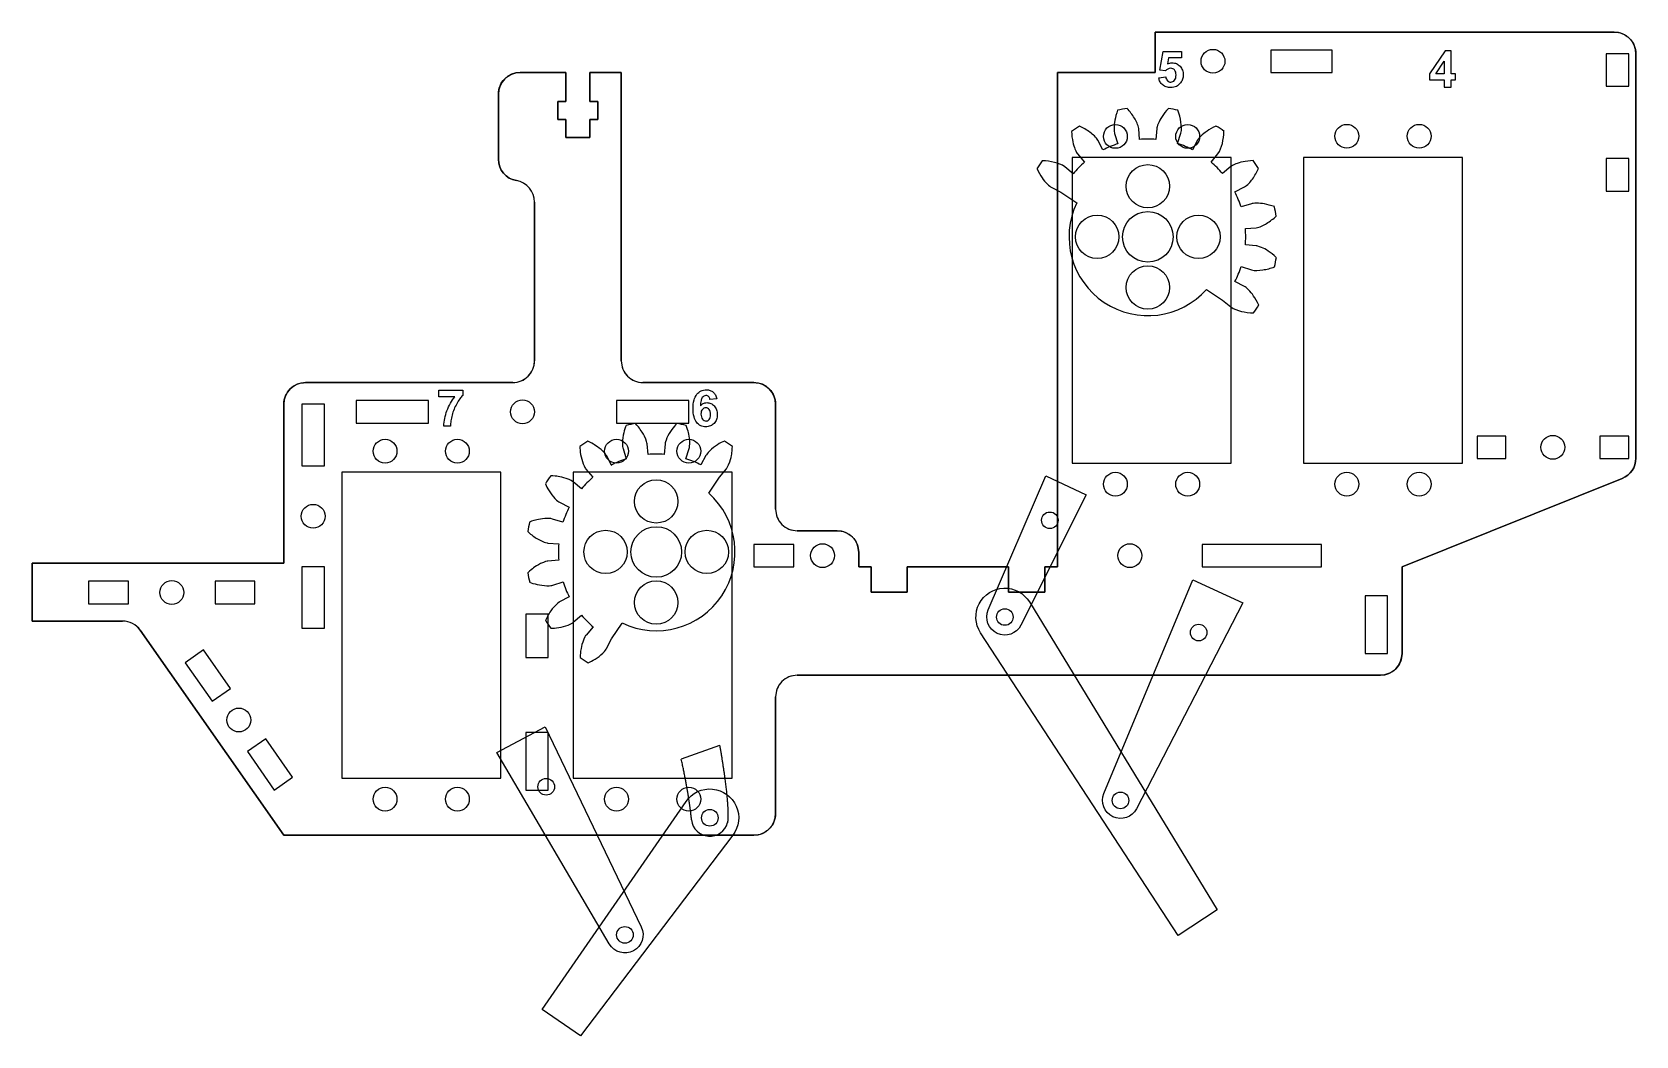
# Model space of a CAD drawing. Header units: millimetres. Extents: x -79 to 143, y 18 to 157.
import ezdxf

# ---------------------------------------------------------------- set-up
doc = ezdxf.new("R2010")
doc.units = ezdxf.units.MM
doc.layers.get('0').update_dxf_attribs({"linetype": 'CONTINUOUS'})

msp = doc.modelspace()

# ---------------------------------------------------------------- linework, layer by layer
for p, q in [((76.51, 156.54), (76.51, 150.94)), ((140.01, 156.54), (76.51, 156.54)), ((77.14, 151.27), (77.63, 153.87)), ((77.14, 151.27), (77.63, 153.87)), ((77.63, 153.87), (80.17, 153.87)), ((77.63, 153.87), (80.17, 153.87)), ((80.17, 153.87), (80.17, 152.97)), ((80.17, 153.87), (80.17, 152.97)), ((143.01, 97.56), (143.01, 153.54)), ((-4.99, 150.94), (-11.34, 150.94)), ((-4.99, 146.94), (-4.99, 150.94)), ((2.66, 150.94), (-1.69, 150.94)), ((-1.69, 150.94), (-1.69, 146.94)), ((2.66, 111.04), (2.66, 150.94)), ((76.51, 150.94), (63.01, 150.94)), ((63.01, 150.94), (63.01, 82.54)), ((77.92, 151.15), (77.14, 151.27)), ((77.92, 151.15), (77.14, 151.27)), ((78.36, 152.97), (78.21, 152.12)), ((78.36, 152.97), (78.21, 152.12)), ((80.17, 152.97), (78.36, 152.97)), ((80.17, 152.97), (78.36, 152.97)), ((77.02, 150.22), (77.98, 150.32)), ((77.02, 150.22), (77.98, 150.32)), ((-14.34, 147.94), (-14.34, 138.94)), ((-6.09, 144.44), (-6.09, 146.94)), ((-6.09, 146.94), (-4.99, 146.94)), ((-1.69, 146.94), (-0.59, 146.94)), ((-0.59, 146.94), (-0.59, 144.44)), ((-4.99, 144.44), (-6.09, 144.44)), ((-4.99, 141.94), (-4.99, 144.44)), ((-0.59, 144.44), (-1.69, 144.44)), ((-1.69, 144.44), (-1.69, 141.94)), ((70.91, 142.52), (71.36, 141.09)), ((74.36, 141.69), (74.24, 143.18)), ((76.74, 143.18), (76.61, 141.69)), ((79.61, 141.1), (80.07, 142.53)), ((-1.69, 141.94), (-4.99, 141.94)), ((69.29, 140.23), (68.6, 141.56)), ((82.38, 141.57), (81.69, 140.24)), ((65.16, 136.94), (64.01, 137.9)), ((65.78, 139.67), (66.75, 138.53)), ((84.24, 138.54), (85.2, 139.69)), ((86.97, 137.92), (85.83, 136.95)), ((65.16, 136.94), (65.16, 136.94)), ((62.13, 135.08), (63.46, 134.39)), ((63.46, 134.39), (65.67, 132.92)), ((87.53, 134.41), (88.86, 135.1)), ((-9.34, 133.02), (-9.34, 111.04)), ((89.82, 132.79), (88.39, 132.34)), ((88.99, 129.34), (90.48, 129.46)), ((90.48, 126.96), (88.99, 127.09)), ((88.4, 124.09), (89.83, 123.63)), ((83.63, 120.94), (85.84, 119.46)), ((88.87, 121.32), (87.54, 122.01)), ((87.54, 122.01), (87.54, 122.01)), ((85.84, 119.46), (86.99, 118.5)), ((-12.34, 108.04), (-41.01, 108.04)), ((-22.56, 106.08), (-22.56, 106.97)), ((-22.56, 106.97), (-19.27, 106.97)), ((-22.56, 106.08), (-22.56, 106.97)), ((-22.56, 106.97), (-19.27, 106.97)), ((-19.27, 106.97), (-19.27, 106.27)), ((-19.27, 106.97), (-19.27, 106.27)), ((21.01, 108.04), (5.66, 108.04)), ((-44.01, 105.04), (-44.01, 83.04)), ((-20.37, 106.08), (-22.56, 106.08)), ((-20.37, 106.08), (-22.56, 106.08)), ((15.86, 105.79), (14.93, 105.69)), ((15.86, 105.79), (14.93, 105.69)), ((24.01, 90.54), (24.01, 105.04)), ((-20.96, 102.03), (-21.88, 102.03)), ((-20.96, 102.03), (-21.88, 102.03)), ((1.29, 96.63), (0.6, 97.96)), ((2.91, 98.92), (3.36, 97.49)), ((6.36, 98.09), (6.23, 99.58)), ((6.36, 98.09), (6.36, 98.09)), ((8.74, 99.58), (8.61, 98.09)), ((11.61, 97.5), (12.06, 98.93)), ((14.38, 97.97), (13.69, 96.64)), ((-2.22, 96.07), (-1.25, 94.93)), ((1.28, 96.63), (1.29, 96.63)), ((11.61, 97.5), (11.61, 97.5)), ((16.24, 94.94), (17.2, 96.09)), ((-2.84, 93.34), (-3.99, 94.3)), ((-2.85, 93.33), (-2.84, 93.34)), ((-1.25, 94.93), (-1.25, 94.93)), ((14.76, 92.73), (16.24, 94.94)), ((110.66, 82.54), (141.13, 94.78)), ((-5.87, 91.48), (-4.54, 90.79)), ((-5.4, 88.71), (-6.83, 89.16)), ((-4.54, 90.79), (-4.54, 90.79)), ((-5.4, 88.71), (-5.4, 88.71)), ((32.51, 87.54), (27.01, 87.54)), ((-7.48, 85.84), (-5.99, 85.71)), ((-5.99, 85.71), (-5.99, 85.71)), ((35.51, 82.54), (35.51, 84.54)), ((-44.01, 83.04), (-78.84, 83.04)), ((-78.84, 83.04), (-78.84, 75.04)), ((-5.99, 83.46), (-7.48, 83.33)), ((-5.99, 83.46), (-5.99, 83.46)), ((37.23, 82.54), (35.51, 82.54)), ((37.23, 79.04), (37.23, 82.54)), ((56.23, 82.54), (42.23, 82.54)), ((42.23, 82.54), (42.23, 79.04)), ((56.23, 79.04), (56.23, 82.54)), ((63.01, 82.54), (61.23, 82.54)), ((61.23, 82.54), (61.23, 79.04)), ((110.66, 70.54), (110.66, 82.54)), ((-6.82, 80.01), (-5.39, 80.46)), ((-5.39, 80.46), (-5.39, 80.47)), ((-4.53, 78.39), (-5.86, 77.7)), ((-4.53, 78.38), (-4.53, 78.39)), ((42.23, 79.04), (37.23, 79.04)), ((61.23, 79.04), (56.23, 79.04)), ((-3.97, 74.88), (-2.83, 75.85)), ((-2.83, 75.85), (-2.83, 75.85)), ((-78.84, 75.04), (-66.32, 75.04)), ((-63.87, 73.76), (-44.01, 45.4)), ((-1.24, 74.26), (-2.2, 73.11)), ((-1.23, 74.25), (-1.24, 74.26)), ((1.31, 72.56), (2.78, 74.77)), ((0.62, 71.23), (1.31, 72.56)), ((27.01, 67.54), (107.66, 67.54)), ((24.01, 48.4), (24.01, 64.54)), ((16.27, 57.82), (10.97, 55.91)), ((-44.01, 45.4), (21.01, 45.4))]:
    msp.add_line(p, q)
for points in [[(-14.34, 147.94, -0.414214), (-11.34, 150.94), (-4.99, 150.94), (-4.99, 146.94), (-6.09, 146.94), (-6.09, 144.44), (-4.99, 144.44), (-4.99, 141.94), (-1.69, 141.94), (-1.69, 144.44), (-0.59, 144.44), (-0.59, 146.94), (-1.69, 146.94), (-1.69, 150.94), (2.66, 150.94), (2.66, 111.04, 0.414214), (5.66, 108.04), (21.01, 108.04, -0.414214), (24.01, 105.04), (24.01, 90.54, 0.414214), (27.01, 87.54), (32.51, 87.54, -0.414214), (35.51, 84.54), (35.51, 82.54), (37.23, 82.54), (37.23, 79.04), (42.23, 79.04), (42.23, 82.54), (56.23, 82.54), (56.23, 79.04), (61.23, 79.04), (61.23, 82.54), (63.01, 82.54), (63.01, 150.94), (76.51, 150.94), (76.51, 156.54), (140.01, 156.54, -0.414214), (143.01, 153.54), (143.01, 97.56, -0.306235), (141.13, 94.78), (110.66, 82.54), (110.66, 70.54, -0.414214), (107.66, 67.54), (27.01, 67.54, 0.414214), (24.01, 64.54), (24.01, 48.4, -0.414214), (21.01, 45.4), (-44.01, 45.4), (-63.87, 73.76, 0.244698), (-66.32, 75.04), (-78.84, 75.04), (-78.84, 83.04), (-44.01, 83.04), (-44.01, 105.04, -0.414214), (-41.01, 108.04), (-12.34, 108.04, 0.414214), (-9.34, 111.04), (-9.34, 133.02, 0.365977), (-11.84, 135.98, -0.365977), (-14.34, 138.94)], [(61.4, 95.12), (66.99, 92.52), (57.95, 74.48, -0.971317), (53.42, 76.59)], [(73.94, 49.08, -0.960098), (69.42, 51.19), (81.74, 80.76), (88.63, 77.56)], [(85.1, 35.08), (79.68, 31.54), (52.37, 73.41, -1.015427), (59.13, 77.68)], [(1.01, 30.36), (-14.53, 56.85), (-7.85, 60.4), (5.43, 32.71, -0.959201)], [(-2.98, 17.64), (-8.29, 21.31), (11.62, 50.09, -1.022298), (18.09, 45.4)]]:
    msp.add_lwpolyline(points, format="xyb", close=True)
for points in [[(101.01, 150.94), (101.01, 154.04), (92.51, 154.04), (92.51, 150.94)], [(101.01, 150.94), (101.01, 154.04), (92.51, 154.04), (92.51, 150.94)], [(117.44, 148.92), (117.44, 149.93), (118.06, 149.93), (118.06, 150.77), (117.44, 150.77), (117.44, 153.95), (116.63, 153.95), (114.45, 150.77), (114.45, 149.93), (116.51, 149.93), (116.51, 148.92)], [(117.44, 148.92), (117.44, 149.93), (118.06, 149.93), (118.06, 150.77), (117.44, 150.77), (117.44, 153.95), (116.63, 153.95), (114.45, 150.77), (114.45, 149.93), (116.51, 149.93), (116.51, 148.92)], [(138.91, 149.04), (142.01, 149.04), (142.01, 153.54), (138.91, 153.54)], [(138.91, 149.04), (142.01, 149.04), (142.01, 153.54), (138.91, 153.54)], [(115.35, 150.77), (116.51, 152.49), (116.51, 150.77)], [(87.01, 139.18), (65.01, 139.18), (65.01, 96.88), (87.01, 96.88)], [(87.01, 139.18), (65.01, 139.18), (65.01, 96.88), (87.01, 96.88)], [(97.03, 96.88), (119.03, 96.88), (119.03, 139.18), (97.03, 139.18)], [(97.03, 96.88), (119.03, 96.88), (119.03, 139.18), (97.03, 139.18)], [(138.91, 134.54), (142.01, 134.54), (142.01, 139.04), (138.91, 139.04)], [(138.91, 134.54), (142.01, 134.54), (142.01, 139.04), (138.91, 139.04)], [(-41.51, 96.54), (-38.41, 96.54), (-38.41, 105.04), (-41.51, 105.04)], [(-41.51, 96.54), (-38.41, 96.54), (-38.41, 105.04), (-41.51, 105.04)], [(-34.01, 102.44), (-24.01, 102.44), (-24.01, 105.54), (-34.01, 105.54)], [(-34.01, 102.44), (-24.01, 102.44), (-24.01, 105.54), (-34.01, 105.54)], [(2.01, 102.44), (12.01, 102.44), (12.01, 105.54), (2.01, 105.54)], [(2.01, 102.44), (12.01, 102.44), (12.01, 105.54), (2.01, 105.54)], [(125.03, 100.63), (121.03, 100.63), (121.03, 97.53), (125.03, 97.53)], [(125.03, 100.63), (121.03, 100.63), (121.03, 97.53), (125.03, 97.53)], [(142.01, 97.53), (142.01, 100.63), (138.01, 100.63), (138.01, 97.53)], [(142.01, 97.53), (142.01, 100.63), (138.01, 100.63), (138.01, 97.53)], [(-36.01, 95.62), (-36.01, 53.32), (-14.01, 53.32), (-14.01, 95.62)], [(-36.01, 95.62), (-36.01, 53.32), (-14.01, 53.32), (-14.01, 95.62)], [(-3.99, 53.32), (18.01, 53.32), (18.01, 95.62), (-3.99, 95.62)], [(-3.99, 53.32), (18.01, 53.32), (18.01, 95.62), (-3.99, 95.62)], [(26.51, 82.54), (26.51, 85.64), (21.01, 85.64), (21.01, 82.54)], [(26.51, 82.54), (26.51, 85.64), (21.01, 85.64), (21.01, 82.54)], [(99.51, 82.54), (99.51, 85.64), (83.01, 85.64), (83.01, 82.54)], [(99.51, 82.54), (99.51, 85.64), (83.01, 85.64), (83.01, 82.54)], [(-41.51, 74.04), (-38.41, 74.04), (-38.41, 82.54), (-41.51, 82.54)], [(-41.51, 74.04), (-38.41, 74.04), (-38.41, 82.54), (-41.51, 82.54)], [(-71.01, 77.44), (-65.51, 77.44), (-65.51, 80.54), (-71.01, 80.54)], [(-71.01, 77.44), (-65.51, 77.44), (-65.51, 80.54), (-71.01, 80.54)], [(-53.51, 77.44), (-48.01, 77.44), (-48.01, 80.54), (-53.51, 80.54)], [(-53.51, 77.44), (-48.01, 77.44), (-48.01, 80.54), (-53.51, 80.54)], [(105.56, 70.54), (108.66, 70.54), (108.66, 78.54), (105.56, 78.54)], [(105.56, 70.54), (108.66, 70.54), (108.66, 78.54), (105.56, 78.54)], [(-10.56, 70), (-7.46, 70), (-7.46, 76), (-10.56, 76)], [(-10.56, 70), (-7.46, 70), (-7.46, 76), (-10.56, 76)], [(-51.4, 65.72), (-55.13, 71.04), (-57.67, 69.26), (-53.94, 63.94)], [(-51.4, 65.72), (-55.13, 71.04), (-57.67, 69.26), (-53.94, 63.94)], [(-46.52, 58.75), (-49.06, 56.97), (-45.34, 51.65), (-42.8, 53.43)], [(-46.52, 58.75), (-49.06, 56.97), (-45.34, 51.65), (-42.8, 53.43)], [(-10.56, 51.62), (-7.46, 51.62), (-7.46, 59.62), (-10.56, 59.62)], [(-10.56, 51.62), (-7.46, 51.62), (-7.46, 59.62), (-10.56, 59.62)]]:
    msp.add_lwpolyline(points, close=True)
for centre, radius in [((84.51, 152.49), 1.65), ((84.51, 152.49), 1.65), ((71.01, 142.1), 1.65), ((71.01, 142.1), 1.65), ((81.01, 142.1), 1.65), ((81.01, 142.1), 1.65), ((103.03, 142.12), 1.65), ((103.03, 142.12), 1.65), ((113.03, 142.12), 1.65), ((113.03, 142.12), 1.65), ((75.5, 135.2), 3), ((68.5, 128.2), 3), ((75.5, 128.2), 3.5), ((82.5, 128.2), 3), ((75.5, 121.2), 3), ((-11, 103.99), 1.65), ((-11, 103.99), 1.65), ((-30.01, 98.54), 1.65), ((-30.01, 98.54), 1.65), ((-20.01, 98.54), 1.65), ((-20.01, 98.54), 1.65), ((2.01, 98.54), 1.65), ((2.01, 98.54), 1.65), ((12.01, 98.54), 1.65), ((12.01, 98.54), 1.65), ((131.52, 99.08), 1.65), ((131.52, 99.08), 1.65), ((71.01, 93.97), 1.65), ((71.01, 93.97), 1.65), ((81.01, 93.97), 1.65), ((81.01, 93.97), 1.65), ((103.03, 93.98), 1.65), ((103.03, 93.98), 1.65), ((113.03, 93.98), 1.65), ((113.03, 93.98), 1.65), ((7.5, 91.6), 3), ((-39.96, 89.54), 1.65), ((-39.96, 89.54), 1.65), ((61.94, 88.98), 1.15), ((0.5, 84.6), 3), ((7.5, 84.6), 3.5), ((14.5, 84.6), 3), ((30.51, 84.09), 1.65), ((30.51, 84.09), 1.65), ((73.01, 84.09), 1.65), ((73.01, 84.09), 1.65), ((-59.51, 78.99), 1.65), ((-59.51, 78.99), 1.65), ((7.5, 77.6), 3), ((55.72, 75.6), 1.15), ((55.72, 75.6), 1.15), ((82.53, 73.45), 1.15), ((-50.23, 61.35), 1.65), ((-50.23, 61.35), 1.65), ((-7.72, 52.11), 1.15), ((-30.01, 50.4), 1.65), ((-30.01, 50.4), 1.65), ((-20.01, 50.4), 1.65), ((-20.01, 50.4), 1.65), ((2.01, 50.4), 1.65), ((2.01, 50.4), 1.65), ((12.01, 50.4), 1.65), ((12.01, 50.4), 1.65), ((71.72, 50.23), 1.15), ((71.72, 50.23), 1.15), ((14.91, 47.82), 1.15), ((14.91, 47.82), 1.15), ((3.17, 31.62), 1.15), ((3.17, 31.62), 1.15)]:
    msp.add_circle(centre, radius)
for centre, radius, start, end in [((140.01, 153.54), 3, 0, 90), ((-11.34, 147.94), 3, 90, 180), ((75.5, 128.2), 18, 99.181, 103.4189), ((75.5, 128.2), 18, 76.681, 80.919), ((75.5, 128.2), 18, 121.681, 125.919), ((75.5, 128.2), 18, 54.181, 58.419), ((75.5, 128.2), 13.54, 107.7837, 117.3163), ((75.5, 128.2), 13.54, 85.2837, 94.8163), ((75.5, 128.2), 13.54, 62.7837, 72.3163), ((-11.34, 138.94), 3, 180, 260.4059), ((75.5, 128.2), 18, 144.181, 148.419), ((75.5, 128.2), 13.54, 130.2837, 139.8172), ((75.5, 128.2), 13.54, 40.2837, 49.8163), ((75.5, 128.2), 18, 31.681, 35.919), ((-12.34, 133.02), 3, 0, 80.4059), ((75.5, 128.2), 13.54, 17.7837, 27.3163), ((75.5, 128.2), 10.9, 154.3631, 318.2369), ((75.5, 128.2), 18, 9.181, 13.419), ((75.5, 128.2), 13.54, -4.7163, 4.8163), ((75.5, 128.2), 18, 346.681, 350.919), ((75.5, 128.2), 13.54, 332.7833, 342.3163), ((75.5, 128.2), 18, 324.181, 328.419), ((-12.34, 111.04), 3, 270, 360), ((5.66, 111.04), 3, 180, 270), ((-41.01, 105.04), 3, 90, 180), ((21.01, 105.04), 3, 0, 90), ((7.5, 84.6), 18, 99.1877, 103.4257), ((7.5, 84.6), 18, 76.6877, 80.9257), ((7.5, 84.6), 18, 121.6877, 125.9257), ((7.5, 84.6), 18, 54.1877, 58.4257), ((7.5, 84.6), 13.54, 85.2855, 94.8286), ((7.5, 84.6), 13.54, 107.7855, 117.3313), ((7.5, 84.6), 13.54, 62.7854, 72.3256), ((140.01, 97.56), 3, 291.8944, 360), ((7.5, 84.6), 18, 144.1877, 148.4257), ((7.5, 84.6), 13.54, 130.2824, 139.8335), ((7.5, 84.6), 10.9, -115.6375, 48.2426), ((7.5, 84.6), 18, 166.6877, 170.9257), ((7.5, 84.6), 13.54, 152.7803, 162.3347), ((27.01, 90.54), 3, 180, 270), ((32.51, 84.54), 3, 0, 90), ((7.5, 84.6), 13.54, 175.2791, 184.8347), ((7.5, 84.6), 18, 189.1877, 193.4257), ((7.5, 84.6), 13.54, 197.7791, 207.3336), ((7.5, 84.6), 13.54, 220.2802, 229.8315), ((-66.32, 72.04), 3, 35, 90), ((7.5, 84.6), 18, 211.6877, 215.9257), ((7.5, 84.6), 18, 234.1877, 238.4257), ((107.66, 70.54), 3, -90, 0), ((27.01, 64.54), 3, 90, 180), ((14.91, 47.82), 2.55, 186.5677, 344.6747), ((21.01, 48.4), 3, -90, 0)]:
    msp.add_arc(centre, radius, start, end)
for points, degree, knots in [([(78.66, 151.52), (78.52, 151.5), (78.24, 151.46), (78.03, 151.26), (77.92, 151.15)], 3, [0, 0, 0, 0, 0.04027278, 0.08469994, 0.08469994, 0.08469994, 0.08469994]), ([(78.66, 151.52), (78.52, 151.5), (78.24, 151.46), (78.03, 151.26), (77.92, 151.15)], 3, [0, 0, 0, 0, 0.04027278, 0.08469994, 0.08469994, 0.08469994, 0.08469994]), ([(78.21, 152.12), (78.31, 152.17), (78.52, 152.26), (78.75, 152.28), (78.86, 152.28)], 3, [0, 0, 0, 0, 0.03463394, 0.06803059, 0.06803059, 0.06803059, 0.06803059]), ([(78.21, 152.12), (78.31, 152.17), (78.52, 152.26), (78.75, 152.28), (78.86, 152.28)], 3, [0, 0, 0, 0, 0.03463394, 0.06803059, 0.06803059, 0.06803059, 0.06803059]), ([(79.2, 151.29), (79.12, 151.35), (78.97, 151.49), (78.76, 151.51), (78.66, 151.52)], 3, [0, 0, 0, 0, 0.02939565, 0.059946, 0.059946, 0.059946, 0.059946]), ([(79.2, 151.29), (79.12, 151.35), (78.97, 151.49), (78.76, 151.51), (78.66, 151.52)], 3, [0, 0, 0, 0, 0.02939565, 0.059946, 0.059946, 0.059946, 0.059946]), ([(78.86, 152.28), (79.07, 152.26), (79.48, 152.23), (79.79, 151.95), (79.95, 151.82)], 3, [0, 0, 0, 0, 0.0601782, 0.1205632, 0.1205632, 0.1205632, 0.1205632]), ([(78.86, 152.28), (79.07, 152.26), (79.48, 152.23), (79.79, 151.95), (79.95, 151.82)], 3, [0, 0, 0, 0, 0.0601782, 0.1205632, 0.1205632, 0.1205632, 0.1205632]), ([(79.4, 150.6), (79.4, 150.73), (79.39, 150.98), (79.26, 151.19), (79.2, 151.29)], 3, [0, 0, 0, 0, 0.04066744, 0.07336056, 0.07336056, 0.07336056, 0.07336056]), ([(79.4, 150.6), (79.4, 150.73), (79.39, 150.98), (79.26, 151.19), (79.2, 151.29)], 3, [0, 0, 0, 0, 0.04066744, 0.07336056, 0.07336056, 0.07336056, 0.07336056]), ([(79.95, 151.82), (80.08, 151.65), (80.35, 151.29), (80.38, 150.85), (80.39, 150.61)], 3, [0, 0, 0, 0, 0.0629503, 0.1311101, 0.1311101, 0.1311101, 0.1311101]), ([(79.95, 151.82), (80.08, 151.65), (80.35, 151.29), (80.38, 150.85), (80.39, 150.61)], 3, [0, 0, 0, 0, 0.0629503, 0.1311101, 0.1311101, 0.1311101, 0.1311101]), ([(77.55, 149.22), (77.41, 149.36), (77.14, 149.64), (77.06, 150.02), (77.02, 150.22)], 3, [0, 0, 0, 0, 0.0559286, 0.1150141, 0.1150141, 0.1150141, 0.1150141]), ([(77.55, 149.22), (77.41, 149.36), (77.14, 149.64), (77.06, 150.02), (77.02, 150.22)], 3, [0, 0, 0, 0, 0.0559286, 0.1150141, 0.1150141, 0.1150141, 0.1150141]), ([(78.68, 148.85), (78.46, 148.86), (78.05, 148.88), (77.71, 149.11), (77.55, 149.22)], 3, [0, 0, 0, 0, 0.0636611, 0.1210775, 0.1210775, 0.1210775, 0.1210775]), ([(78.68, 148.85), (78.46, 148.86), (78.05, 148.88), (77.71, 149.11), (77.55, 149.22)], 3, [0, 0, 0, 0, 0.0636611, 0.1210775, 0.1210775, 0.1210775, 0.1210775]), ([(77.98, 150.32), (78, 150.22), (78.03, 150.02), (78.16, 149.87), (78.22, 149.8)], 3, [0, 0, 0, 0, 0.03024778, 0.057922, 0.057922, 0.057922, 0.057922]), ([(77.98, 150.32), (78, 150.22), (78.03, 150.02), (78.16, 149.87), (78.22, 149.8)], 3, [0, 0, 0, 0, 0.03024778, 0.057922, 0.057922, 0.057922, 0.057922]), ([(78.22, 149.8), (78.29, 149.75), (78.43, 149.64), (78.6, 149.62), (78.69, 149.61)], 3, [0, 0, 0, 0, 0.02588152, 0.05110351, 0.05110351, 0.05110351, 0.05110351]), ([(78.22, 149.8), (78.29, 149.75), (78.43, 149.64), (78.6, 149.62), (78.69, 149.61)], 3, [0, 0, 0, 0, 0.02588152, 0.05110351, 0.05110351, 0.05110351, 0.05110351]), ([(80.03, 149.51), (79.85, 149.32), (79.48, 148.92), (78.95, 148.87), (78.68, 148.85)], 3, [0, 0, 0, 0, 0.0766767, 0.1557651, 0.1557651, 0.1557651, 0.1557651]), ([(80.03, 149.51), (79.85, 149.32), (79.48, 148.92), (78.95, 148.87), (78.68, 148.85)], 3, [0, 0, 0, 0, 0.0766767, 0.1557651, 0.1557651, 0.1557651, 0.1557651]), ([(78.69, 149.61), (78.78, 149.63), (78.98, 149.65), (79.12, 149.79), (79.2, 149.86)], 3, [0, 0, 0, 0, 0.02842597, 0.05787932, 0.05787932, 0.05787932, 0.05787932]), ([(78.69, 149.61), (78.78, 149.63), (78.98, 149.65), (79.12, 149.79), (79.2, 149.86)], 3, [0, 0, 0, 0, 0.02842597, 0.05787932, 0.05787932, 0.05787932, 0.05787932]), ([(79.2, 149.86), (79.26, 149.96), (79.39, 150.18), (79.4, 150.45), (79.4, 150.6)], 3, [0, 0, 0, 0, 0.03450805, 0.07788878, 0.07788878, 0.07788878, 0.07788878]), ([(79.2, 149.86), (79.26, 149.96), (79.39, 150.18), (79.4, 150.45), (79.4, 150.6)], 3, [0, 0, 0, 0, 0.03450805, 0.07788878, 0.07788878, 0.07788878, 0.07788878]), ([(80.39, 150.61), (80.38, 150.41), (80.35, 150.02), (80.14, 149.68), (80.03, 149.51)], 3, [0, 0, 0, 0, 0.0592164, 0.1176523, 0.1176523, 0.1176523, 0.1176523]), ([(80.39, 150.61), (80.38, 150.41), (80.35, 150.02), (80.14, 149.68), (80.03, 149.51)], 3, [0, 0, 0, 0, 0.0592164, 0.1176523, 0.1176523, 0.1176523, 0.1176523]), ([(71.32, 145.71), (70.96, 144.7), (70.84, 143.87), (70.83, 142.85), (70.89, 142.6), (70.91, 142.52)], 3, [-0.05606798, -0.05606798, -0.05606798, -0.05606798, -0.02449158, -0.02449158, 0, 0, 0, 0]), ([(74.24, 143.18), (74.17, 143.67), (73.91, 144.19), (73.35, 145.11), (73, 145.56), (72.63, 145.97)], 3, [-0.3238866, -0.3238866, -0.3238866, -0.3238866, -0.1671458, -0.1671458, 0, 0, 0, 0]), ([(78.34, 145.97), (77.62, 145.18), (77.19, 144.46), (76.79, 143.52), (76.75, 143.26), (76.74, 143.18)], 3, [-0.05607767, -0.05607767, -0.05607767, -0.05607767, -0.02449158, -0.02449158, 0, 0, 0, 0]), ([(80.07, 142.53), (80.19, 143), (80.15, 143.58), (79.99, 144.64), (79.84, 145.19), (79.65, 145.72)], 3, [-0.3238903, -0.3238903, -0.3238903, -0.3238903, -0.167148, -0.167148, 0, 0, 0, 0]), ([(64.94, 142.78), (64.99, 141.7), (65.2, 140.89), (65.58, 139.95), (65.73, 139.74), (65.78, 139.67)], 3, [-0.05610873, -0.05610873, -0.05610873, -0.05610873, -0.02449158, -0.02449158, 0, 0, 0, 0]), ([(68.6, 141.56), (68.35, 141.98), (67.91, 142.36), (67.05, 143), (66.55, 143.28), (66.05, 143.52)], 3, [-0.3238802, -0.3238802, -0.3238802, -0.3238802, -0.1671421, -0.1671421, 0, 0, 0, 0]), ([(84.93, 143.53), (83.95, 143.08), (83.28, 142.57), (82.55, 141.86), (82.42, 141.64), (82.38, 141.57)], 3, [-0.05607767, -0.05607767, -0.05607767, -0.05607767, -0.02449158, -0.02449158, 0, 0, 0, 0]), ([(85.2, 139.69), (85.49, 140.08), (85.68, 140.63), (85.94, 141.67), (86.01, 142.24), (86.03, 142.8)], 3, [-0.3238902, -0.3238902, -0.3238902, -0.3238902, -0.167148, -0.167148, 0, 0, 0, 0]), ([(60.17, 137.63), (60.62, 136.65), (61.13, 135.98), (61.84, 135.26), (62.06, 135.12), (62.13, 135.08)], 3, [-0.05617998, -0.05617998, -0.05617998, -0.05617998, -0.02453467, -0.02453467, 0, 0, 0, 0]), ([(64.01, 137.9), (63.62, 138.19), (63.07, 138.38), (62.03, 138.64), (61.46, 138.71), (60.9, 138.73)], 3, [-0.3238921, -0.3238921, -0.3238921, -0.3238921, -0.1671489, -0.1671489, 0, 0, 0, 0]), ([(90.08, 138.76), (89, 138.71), (88.19, 138.5), (87.25, 138.12), (87.04, 137.97), (86.97, 137.92)], 3, [-0.05607763, -0.05607763, -0.05607763, -0.05607763, -0.02449158, -0.02449158, 0, 0, 0, 0]), ([(88.86, 135.1), (89.28, 135.35), (89.66, 135.79), (90.3, 136.65), (90.58, 137.15), (90.82, 137.65)], 3, [-0.3238902, -0.3238902, -0.3238902, -0.3238902, -0.167148, -0.167148, 0, 0, 0, 0]), ([(93.01, 132.38), (92, 132.74), (91.17, 132.86), (90.15, 132.87), (89.9, 132.81), (89.82, 132.79)], 3, [-0.05607763, -0.05607763, -0.05607763, -0.05607763, -0.02449159, -0.02449159, 0, 0, 0, 0]), ([(90.48, 129.46), (90.97, 129.53), (91.49, 129.79), (92.41, 130.35), (92.86, 130.7), (93.27, 131.07)], 3, [-0.3238902, -0.3238902, -0.3238902, -0.3238902, -0.167148, -0.167148, 0, 0, 0, 0]), ([(93.27, 125.36), (92.48, 126.08), (91.76, 126.51), (90.82, 126.91), (90.56, 126.95), (90.48, 126.96)], 3, [-0.0560776, -0.0560776, -0.0560776, -0.0560776, -0.02449159, -0.02449159, 0, 0, 0, 0]), ([(89.83, 123.63), (90.3, 123.51), (90.88, 123.55), (91.94, 123.71), (92.49, 123.86), (93.02, 124.05)], 3, [-0.3238902, -0.3238902, -0.3238902, -0.3238902, -0.1671479, -0.1671479, 0, 0, 0, 0]), ([(90.83, 118.77), (90.38, 119.75), (89.87, 120.42), (89.16, 121.15), (88.94, 121.28), (88.87, 121.32)], 3, [-0.05607302, -0.05607302, -0.05607302, -0.05607302, -0.02448977, -0.02448977, 0, 0, 0, 0]), ([(86.99, 118.5), (87.38, 118.21), (87.93, 118.02), (88.97, 117.76), (89.54, 117.69), (90.1, 117.67)], 3, [-0.323896, -0.323896, -0.323896, -0.323896, -0.1671479, -0.1671479, 0, 0, 0, 0]), ([(13.12, 106.43), (13.3, 106.61), (13.67, 106.96), (14.18, 107.01), (14.44, 107.04)], 3, [0, 0, 0, 0, 0.074217, 0.1495119, 0.1495119, 0.1495119, 0.1495119]), ([(13.12, 106.43), (13.3, 106.61), (13.67, 106.96), (14.18, 107.01), (14.44, 107.04)], 3, [0, 0, 0, 0, 0.074217, 0.1495119, 0.1495119, 0.1495119, 0.1495119]), ([(14.44, 107.04), (14.62, 107.03), (14.96, 107), (15.25, 106.81), (15.38, 106.72)], 3, [0, 0, 0, 0, 0.0527393, 0.1013448, 0.1013448, 0.1013448, 0.1013448]), ([(14.44, 107.04), (14.62, 107.03), (14.96, 107), (15.25, 106.81), (15.38, 106.72)], 3, [0, 0, 0, 0, 0.0527393, 0.1013448, 0.1013448, 0.1013448, 0.1013448]), ([(15.38, 106.72), (15.5, 106.59), (15.74, 106.33), (15.82, 105.98), (15.86, 105.79)], 3, [0, 0, 0, 0, 0.0497112, 0.1059476, 0.1059476, 0.1059476, 0.1059476]), ([(15.38, 106.72), (15.5, 106.59), (15.74, 106.33), (15.82, 105.98), (15.86, 105.79)], 3, [0, 0, 0, 0, 0.0497112, 0.1059476, 0.1059476, 0.1059476, 0.1059476]), ([(-21.46, 104.15), (-21.31, 104.49), (-21.02, 105.18), (-20.59, 105.78), (-20.37, 106.08)], 3, [0, 0, 0, 0, 0.1127423, 0.2221152, 0.2221152, 0.2221152, 0.2221152]), ([(-21.46, 104.15), (-21.31, 104.49), (-21.02, 105.18), (-20.59, 105.78), (-20.37, 106.08)], 3, [0, 0, 0, 0, 0.1127423, 0.2221152, 0.2221152, 0.2221152, 0.2221152]), ([(-20.1, 105.12), (-20.23, 104.87), (-20.5, 104.36), (-20.66, 103.81), (-20.74, 103.53)], 3, [0, 0, 0, 0, 0.085687, 0.1721016, 0.1721016, 0.1721016, 0.1721016]), ([(-20.1, 105.12), (-20.23, 104.87), (-20.5, 104.36), (-20.66, 103.81), (-20.74, 103.53)], 3, [0, 0, 0, 0, 0.085687, 0.1721016, 0.1721016, 0.1721016, 0.1721016]), ([(-19.27, 106.27), (-19.41, 106.11), (-19.73, 105.76), (-19.97, 105.35), (-20.1, 105.12)], 3, [0, 0, 0, 0, 0.0636754, 0.1418612, 0.1418612, 0.1418612, 0.1418612]), ([(-19.27, 106.27), (-19.41, 106.11), (-19.73, 105.76), (-19.97, 105.35), (-20.1, 105.12)], 3, [0, 0, 0, 0, 0.0636754, 0.1418612, 0.1418612, 0.1418612, 0.1418612]), ([(12.61, 104.44), (12.61, 104.85), (12.62, 105.56), (12.97, 106.17), (13.12, 106.43)], 3, [0, 0, 0, 0, 0.1192, 0.20791, 0.20791, 0.20791, 0.20791]), ([(12.61, 104.44), (12.61, 104.85), (12.62, 105.56), (12.97, 106.17), (13.12, 106.43)], 3, [0, 0, 0, 0, 0.1192, 0.20791, 0.20791, 0.20791, 0.20791]), ([(13.1, 102.51), (12.95, 102.76), (12.62, 103.36), (12.61, 104.05), (12.61, 104.44)], 3, [0, 0, 0, 0, 0.086121, 0.2022927, 0.2022927, 0.2022927, 0.2022927]), ([(13.1, 102.51), (12.95, 102.76), (12.62, 103.36), (12.61, 104.05), (12.61, 104.44)], 3, [0, 0, 0, 0, 0.086121, 0.2022927, 0.2022927, 0.2022927, 0.2022927]), ([(13.87, 105.97), (13.8, 105.83), (13.64, 105.48), (13.62, 105.08), (13.6, 104.84)], 3, [0, 0, 0, 0, 0.045429, 0.1177233, 0.1177233, 0.1177233, 0.1177233]), ([(13.87, 105.97), (13.8, 105.83), (13.64, 105.48), (13.62, 105.08), (13.6, 104.84)], 3, [0, 0, 0, 0, 0.045429, 0.1177233, 0.1177233, 0.1177233, 0.1177233]), ([(13.6, 104.84), (13.73, 104.96), (13.98, 105.2), (14.32, 105.24), (14.49, 105.26)], 3, [0, 0, 0, 0, 0.0512856, 0.1013813, 0.1013813, 0.1013813, 0.1013813]), ([(13.6, 104.84), (13.73, 104.96), (13.98, 105.2), (14.32, 105.24), (14.49, 105.26)], 3, [0, 0, 0, 0, 0.0512856, 0.1013813, 0.1013813, 0.1013813, 0.1013813]), ([(13.88, 104.33), (13.82, 104.25), (13.7, 104.05), (13.69, 103.82), (13.68, 103.69)], 3, [0, 0, 0, 0, 0.03035469, 0.06783182, 0.06783182, 0.06783182, 0.06783182]), ([(14.38, 106.25), (14.28, 106.23), (14.08, 106.21), (13.94, 106.05), (13.87, 105.97)], 3, [0, 0, 0, 0, 0.02893198, 0.06012095, 0.06012095, 0.06012095, 0.06012095]), ([(14.38, 106.25), (14.28, 106.23), (14.08, 106.21), (13.94, 106.05), (13.87, 105.97)], 3, [0, 0, 0, 0, 0.02893198, 0.06012095, 0.06012095, 0.06012095, 0.06012095]), ([(14.34, 104.55), (14.26, 104.54), (14.07, 104.52), (13.94, 104.4), (13.88, 104.33)], 3, [0, 0, 0, 0, 0.02612806, 0.05299568, 0.05299568, 0.05299568, 0.05299568]), ([(14.82, 104.32), (14.76, 104.39), (14.62, 104.52), (14.44, 104.54), (14.34, 104.55)], 3, [0, 0, 0, 0, 0.02754396, 0.0544778, 0.0544778, 0.0544778, 0.0544778]), ([(14.75, 106.11), (14.7, 106.15), (14.59, 106.23), (14.45, 106.24), (14.38, 106.25)], 3, [0, 0, 0, 0, 0.01941956, 0.04046313, 0.04046313, 0.04046313, 0.04046313]), ([(14.75, 106.11), (14.7, 106.15), (14.59, 106.23), (14.45, 106.24), (14.38, 106.25)], 3, [0, 0, 0, 0, 0.01941956, 0.04046313, 0.04046313, 0.04046313, 0.04046313]), ([(14.49, 105.26), (14.69, 105.24), (15.08, 105.2), (15.37, 104.93), (15.52, 104.8)], 3, [0, 0, 0, 0, 0.056961, 0.1152425, 0.1152425, 0.1152425, 0.1152425]), ([(14.49, 105.26), (14.69, 105.24), (15.08, 105.2), (15.37, 104.93), (15.52, 104.8)], 3, [0, 0, 0, 0, 0.056961, 0.1152425, 0.1152425, 0.1152425, 0.1152425]), ([(14.93, 105.69), (14.92, 105.77), (14.9, 105.93), (14.8, 106.05), (14.75, 106.11)], 3, [0, 0, 0, 0, 0.0256985, 0.04664873, 0.04664873, 0.04664873, 0.04664873]), ([(14.93, 105.69), (14.92, 105.77), (14.9, 105.93), (14.8, 106.05), (14.75, 106.11)], 3, [0, 0, 0, 0, 0.0256985, 0.04664873, 0.04664873, 0.04664873, 0.04664873]), ([(15.01, 103.61), (15.01, 103.75), (15.01, 104.01), (14.88, 104.23), (14.82, 104.32)], 3, [0, 0, 0, 0, 0.04256718, 0.07504968, 0.07504968, 0.07504968, 0.07504968]), ([(15.52, 104.8), (15.65, 104.63), (15.91, 104.28), (15.94, 103.85), (15.95, 103.62)], 3, [0, 0, 0, 0, 0.0616112, 0.1282822, 0.1282822, 0.1282822, 0.1282822]), ([(15.52, 104.8), (15.65, 104.63), (15.91, 104.28), (15.94, 103.85), (15.95, 103.62)], 3, [0, 0, 0, 0, 0.0616112, 0.1282822, 0.1282822, 0.1282822, 0.1282822]), ([(-21.88, 102.03), (-21.86, 102.38), (-21.8, 103.1), (-21.57, 103.79), (-21.46, 104.15)], 3, [0, 0, 0, 0, 0.1056017, 0.2169426, 0.2169426, 0.2169426, 0.2169426]), ([(-21.88, 102.03), (-21.86, 102.38), (-21.8, 103.1), (-21.57, 103.79), (-21.46, 104.15)], 3, [0, 0, 0, 0, 0.1056017, 0.2169426, 0.2169426, 0.2169426, 0.2169426]), ([(-20.74, 103.53), (-20.8, 103.27), (-20.92, 102.77), (-20.95, 102.26), (-20.96, 102.03)], 3, [0, 0, 0, 0, 0.0812938, 0.1522375, 0.1522375, 0.1522375, 0.1522375]), ([(-20.74, 103.53), (-20.8, 103.27), (-20.92, 102.77), (-20.95, 102.26), (-20.96, 102.03)], 3, [0, 0, 0, 0, 0.0812938, 0.1522375, 0.1522375, 0.1522375, 0.1522375]), ([(3.32, 102.11), (3.11, 101.6), (2.85, 100.62), (2.82, 99.27), (2.88, 99.01), (2.91, 98.92)], 3, [-0.08166046, -0.08166046, -0.08166046, -0.08166046, -0.02839237, -0.02839237, 0, 0, 0, 0]), ([(6.23, 99.58), (6.23, 99.66), (6.18, 100.01), (5.68, 101.02), (5.45, 101.35), (5.18, 101.72), (4.91, 102.1), (4.63, 102.37)], 3, [-0.4820081, -0.4820081, -0.4820081, -0.4820081, -0.2662236, -0.2662236, -0.1155307, -0.1155307, 0, 0, 0, 0]), ([(10.34, 102.37), (9.95, 101.98), (9.33, 101.18), (8.79, 99.94), (8.75, 99.68), (8.74, 99.58)], 3, [-0.08166046, -0.08166046, -0.08166046, -0.08166046, -0.02839237, -0.02839237, 0, 0, 0, 0]), ([(12.06, 98.93), (12.08, 99), (12.18, 99.35), (12.1, 100.46), (12.02, 100.86), (11.91, 101.3), (11.8, 101.76), (11.64, 102.12)], 3, [-0.4820081, -0.4820081, -0.4820081, -0.4820081, -0.2662236, -0.2662236, -0.1155307, -0.1155307, 0, 0, 0, 0]), ([(14.34, 101.92), (14.1, 101.94), (13.62, 101.99), (13.27, 102.34), (13.1, 102.51)], 3, [0, 0, 0, 0, 0.0706735, 0.1416559, 0.1416559, 0.1416559, 0.1416559]), ([(14.34, 101.92), (14.1, 101.94), (13.62, 101.99), (13.27, 102.34), (13.1, 102.51)], 3, [0, 0, 0, 0, 0.0706735, 0.1416559, 0.1416559, 0.1416559, 0.1416559]), ([(13.68, 103.69), (13.69, 103.55), (13.7, 103.29), (13.84, 103.07), (13.9, 102.97)], 3, [0, 0, 0, 0, 0.04187578, 0.07677056, 0.07677056, 0.07677056, 0.07677056]), ([(13.9, 102.97), (13.97, 102.9), (14.11, 102.76), (14.3, 102.73), (14.39, 102.72)], 3, [0, 0, 0, 0, 0.02986866, 0.05676982, 0.05676982, 0.05676982, 0.05676982]), ([(15.5, 102.38), (15.34, 102.25), (15, 101.97), (14.57, 101.94), (14.34, 101.92)], 3, [0, 0, 0, 0, 0.0622122, 0.1275965, 0.1275965, 0.1275965, 0.1275965]), ([(15.5, 102.38), (15.34, 102.25), (15, 101.97), (14.57, 101.94), (14.34, 101.92)], 3, [0, 0, 0, 0, 0.0622122, 0.1275965, 0.1275965, 0.1275965, 0.1275965]), ([(14.39, 102.72), (14.48, 102.73), (14.65, 102.74), (14.77, 102.86), (14.84, 102.92)], 3, [0, 0, 0, 0, 0.02498816, 0.05037177, 0.05037177, 0.05037177, 0.05037177]), ([(14.84, 102.92), (14.89, 103.01), (15.01, 103.22), (15.01, 103.47), (15.01, 103.61)], 3, [0, 0, 0, 0, 0.03057362, 0.0716593, 0.0716593, 0.0716593, 0.0716593]), ([(15.95, 103.62), (15.94, 103.38), (15.91, 102.92), (15.63, 102.56), (15.5, 102.38)], 3, [0, 0, 0, 0, 0.0702113, 0.134013, 0.134013, 0.134013, 0.134013]), ([(15.95, 103.62), (15.94, 103.38), (15.91, 102.92), (15.63, 102.56), (15.5, 102.38)], 3, [0, 0, 0, 0, 0.0702113, 0.134013, 0.134013, 0.134013, 0.134013]), ([(0.6, 97.96), (0.56, 98.02), (0.38, 98.33), (-0.47, 99.07), (-0.81, 99.29), (-1.19, 99.53), (-1.6, 99.78), (-1.96, 99.92)], 3, [-0.4820081, -0.4820081, -0.4820081, -0.4820081, -0.2662236, -0.2662236, -0.1155307, -0.1155307, 0, 0, 0, 0]), ([(16.92, 99.94), (16.41, 99.73), (15.53, 99.22), (14.56, 98.28), (14.42, 98.05), (14.38, 97.97)], 3, [-0.08166048, -0.08166048, -0.08166048, -0.08166048, -0.02839238, -0.02839238, 0, 0, 0, 0]), ([(-3.06, 99.18), (-3.06, 98.62), (-2.93, 97.62), (-2.44, 96.36), (-2.28, 96.15), (-2.22, 96.07)], 3, [-0.08166046, -0.08166046, -0.08166046, -0.08166046, -0.02839237, -0.02839237, 0, 0, 0, 0]), ([(17.2, 96.09), (17.25, 96.15), (17.46, 96.43), (17.82, 97.5), (17.9, 97.9), (17.97, 98.34), (18.04, 98.81), (18.03, 99.2)], 3, [-0.4820081, -0.4820081, -0.4820081, -0.4820081, -0.2662236, -0.2662236, -0.1155307, -0.1155307, 0, 0, 0, 0]), ([(-7.84, 94.02), (-7.63, 93.51), (-7.12, 92.63), (-6.18, 91.66), (-5.95, 91.52), (-5.87, 91.48)], 3, [-0.08166044, -0.08166044, -0.08166044, -0.08166044, -0.02839237, -0.02839237, 0, 0, 0, 0]), ([(-3.99, 94.3), (-4.05, 94.35), (-4.33, 94.56), (-5.4, 94.92), (-5.8, 95), (-6.24, 95.07), (-6.71, 95.14), (-7.1, 95.13)], 3, [-0.4820081, -0.4820081, -0.4820081, -0.4820081, -0.2662236, -0.2662236, -0.1155307, -0.1155307, 0, 0, 0, 0]), ([(-6.83, 89.16), (-7.15, 89.27), (-7.65, 89.25), (-8.35, 89.2), (-8.74, 89.12), (-9.2, 89.01), (-9.66, 88.9), (-10.02, 88.74)], 3, [-0.3769195, -0.3769195, -0.3769195, -0.3769195, -0.2818761, -0.2818761, -0.1155288, -0.1155288, 0, 0, 0, 0]), ([(-10.27, 87.44), (-9.98, 87.14), (-9.51, 86.78), (-8.45, 86.11), (-7.99, 85.96), (-7.62, 85.85), (-7.53, 85.84), (-7.48, 85.84)], 3, [-0.02876199, -0.02876199, -0.02876199, -0.02876199, -0.02244432, -0.02244432, -0.01245706, -0.01245706, 0, 0, 0, 0]), ([(-7.48, 83.33), (-7.56, 83.33), (-7.91, 83.28), (-8.92, 82.78), (-9.25, 82.55), (-9.62, 82.28), (-10, 82.01), (-10.27, 81.73)], 3, [-0.4820081, -0.4820081, -0.4820081, -0.4820081, -0.2662236, -0.2662236, -0.1155307, -0.1155307, 0, 0, 0, 0]), ([(-10.01, 80.42), (-9.5, 80.21), (-8.52, 79.95), (-7.17, 79.92), (-6.91, 79.98), (-6.82, 80.01)], 3, [-0.08166045, -0.08166045, -0.08166045, -0.08166045, -0.02839237, -0.02839237, 0, 0, 0, 0]), ([(-5.86, 77.7), (-5.92, 77.66), (-6.23, 77.48), (-6.97, 76.63), (-7.19, 76.29), (-7.43, 75.91), (-7.68, 75.5), (-7.82, 75.14)], 3, [-0.4820081, -0.4820081, -0.4820081, -0.4820081, -0.2662236, -0.2662236, -0.1155307, -0.1155307, 0, 0, 0, 0]), ([(-7.08, 74.04), (-6.52, 74.04), (-5.52, 74.17), (-4.26, 74.66), (-4.05, 74.82), (-3.97, 74.88)], 3, [-0.08166046, -0.08166046, -0.08166046, -0.08166046, -0.02839237, -0.02839237, 0, 0, 0, 0]), ([(-2.2, 73.11), (-2.25, 73.05), (-2.46, 72.77), (-2.82, 71.7), (-2.9, 71.3), (-2.97, 70.86), (-3.04, 70.39), (-3.03, 70)], 3, [-0.4820081, -0.4820081, -0.4820081, -0.4820081, -0.2662236, -0.2662236, -0.1155307, -0.1155307, 0, 0, 0, 0]), ([(-1.92, 69.26), (-1.41, 69.47), (-0.53, 69.98), (0.44, 70.92), (0.58, 71.15), (0.62, 71.23)], 3, [-0.08166046, -0.08166046, -0.08166046, -0.08166046, -0.02839237, -0.02839237, 0, 0, 0, 0]), ([(16.27, 57.82), (16.36, 57.31), (16.88, 54.28), (17.24, 51.66), (17.44, 49.54), (17.46, 48.02), (17.36, 47.14)], 5, [0.7606507, 0.7606507, 0.7606507, 0.7606507, 0.7606507, 0.7606507, 0.8, 1, 1, 1, 1, 1, 1])]:
    msp.add_open_spline(points, degree=degree, knots=knots)
msp.add_open_spline([(12.38, 47.53), (12.27, 48.71), (12.08, 50.16), (11.8, 51.86), (11.43, 53.79), (10.97, 55.91)], degree=5)

doc.saveas('drawing.dxf')
